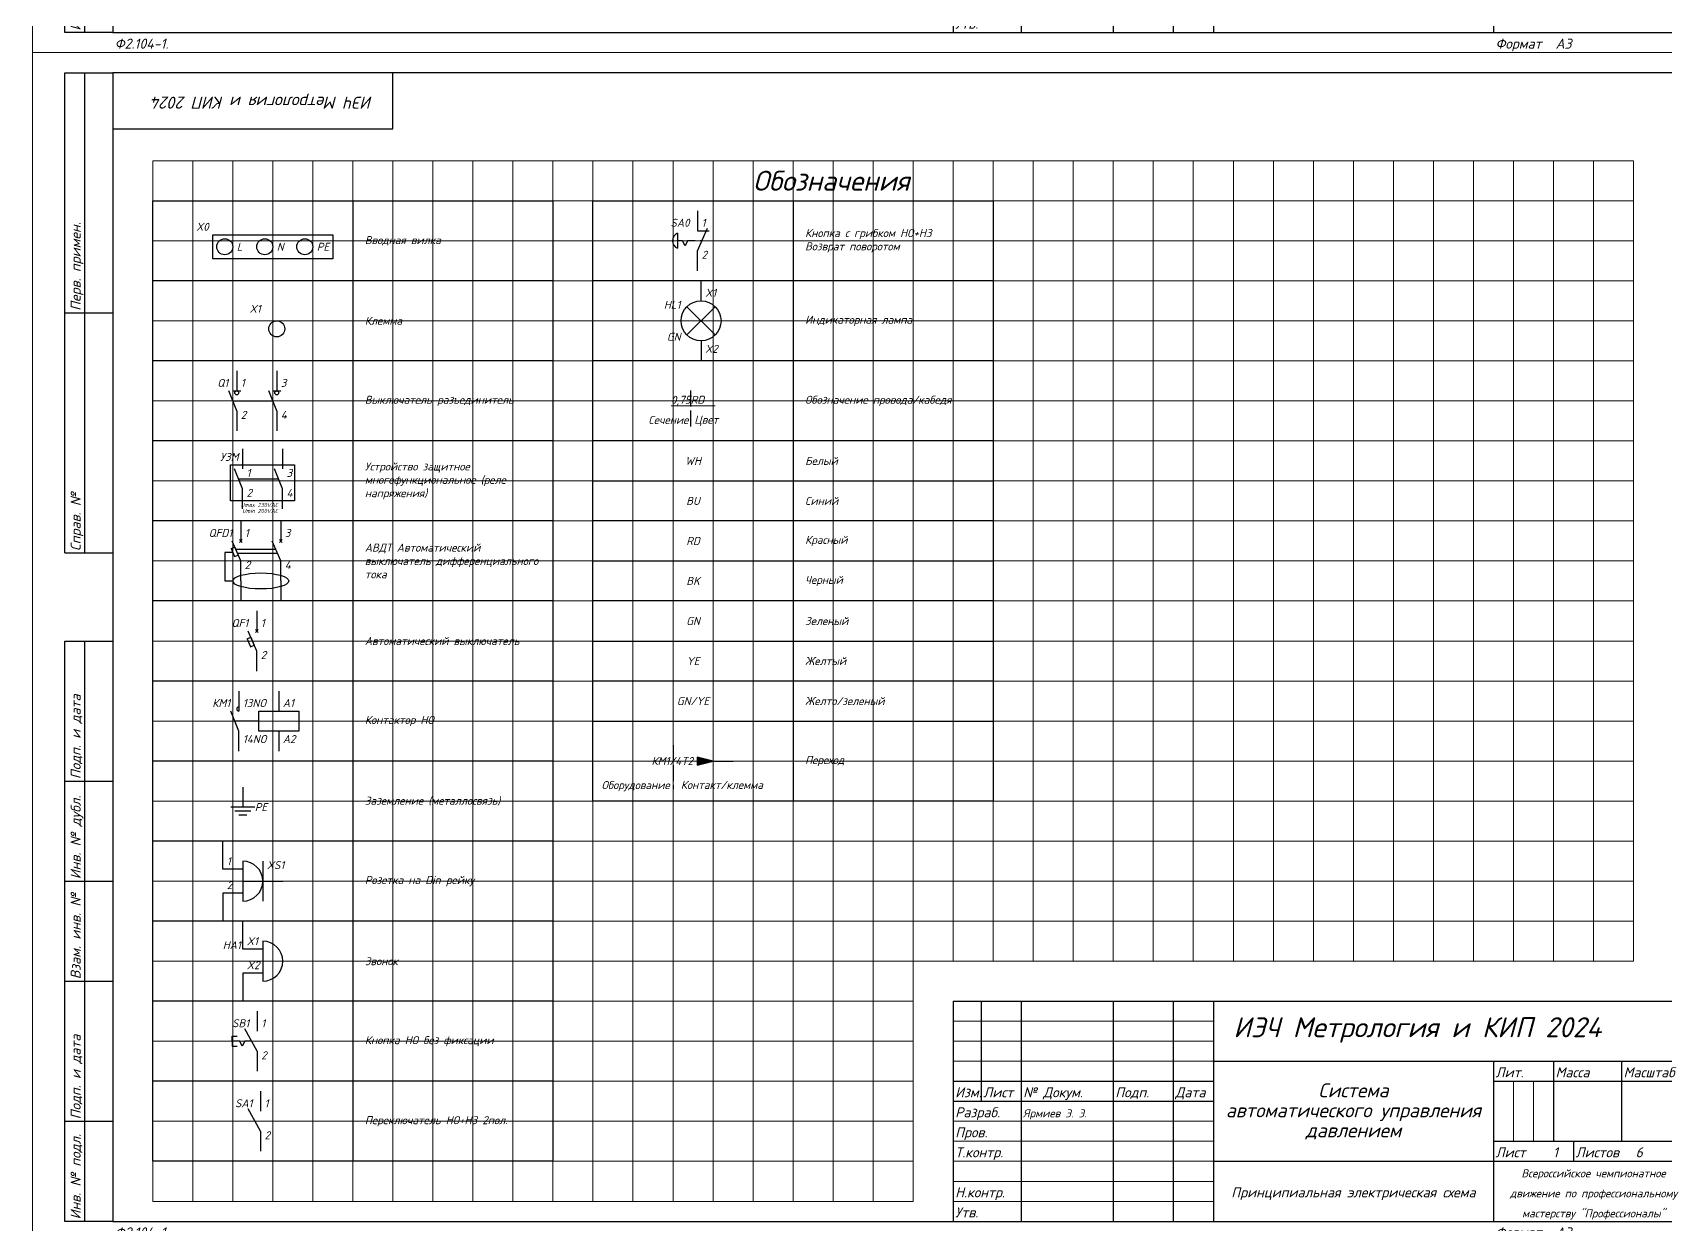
# Model space of a CAD drawing. Header units: millimetres. Extents: x 0 to 53000, y -591 to 24400.
# Drawn here: x 5900 to 6307.9, y -289.7 to 8 of the extents above; entities that cross this region are included whole.
import ezdxf
from ezdxf.enums import TextEntityAlignment as Align

# ---------------------------------------------------------------- set-up
doc = ezdxf.new("R2010")
doc.units = ezdxf.units.MM
doc.linetypes.add('Ш4х1_Гост_ЕСКД', pattern=[5, 4, -1])
for name, color, linetype, lineweight in [('4', 4, 'Continuous', 15), ('Основная', 7, 'Continuous', 30), ('Тонкая для кабелей', 7, 'Continuous', 15), ('Штриховая', 7, 'Ш4х1_Гост_ЕСКД', 30)]:
    doc.layers.add(name, color=color, linetype=linetype, lineweight=lineweight)
doc.layers.add('Привязки', color=2, linetype='Continuous', lineweight=0, plot=False, transparency=0.8)
doc.layers.add('рамка', color=253, linetype='Continuous', lineweight=5, transparency=0.8)
doc.styles.add('текст', font='isocpeui.ttf')

# ---------------------------------------------------------------- blocks, each defined once
blk = doc.blocks.new('*U109')
for p, q in [((8, 232), (8, 292)), ((8, 292), (20, 292)), ((13, 232), (13, 292)), ((90, 292), (90, 292)), ((90, 292), (90, 292)), ((90, 278), (90, 292)), ((90, 292), (90, 292)), ((90, 292), (90, 292)), ((90, 292), (90, 292)), ((20, 278), (90, 278)), ((8, 232), (20, 232)), ((8, 172), (8, 232)), ((13, 172), (13, 232)), ((8, 172), (20, 172)), ((8, 115), (8, 150)), ((8, 150), (20, 150)), ((13, 115), (13, 150)), ((8, 90), (8, 115)), ((8, 115), (20, 115)), ((13, 90), (13, 115)), ((8, 65), (8, 90)), ((8, 90), (20, 90)), ((13, 65), (13, 90)), ((8, 30), (8, 65)), ((8, 65), (20, 65)), ((13, 30), (13, 65)), ((230, 60), (415, 60)), ((230, 60), (230, 5)), ((237, 60), (237, 35)), ((247, 60), (247, 5)), ((270, 60), (270, 5)), ((285, 60), (285, 5)), ((295, 60), (295, 5)), ((295, 45), (415, 45)), ((365, 45), (365, 20)), ((380, 45), (380, 25)), ((397, 45), (397, 25)), ((230, 40), (295, 40)), ((365, 40), (415, 40)), ((230, 35), (295, 35)), ((8, 5), (8, 30)), ((8, 30), (20, 30)), ((13, 5), (13, 30)), ((365, 25), (415, 25)), ((385, 25), (385, 20)), ((295, 20), (415, 20)), ((365, 20), (365, 5)), ((20, 5), (8, 5))]:
    blk.add_line(p, q)
blk.add_lwpolyline([(20, 5), (415, 5), (415, 292), (20, 292)], close=True)
at = {"layer": '4'}
for p, q in [((230, 55), (295, 55)), ((230, 50), (295, 50)), ((230, 45), (295, 45)), ((370, 40), (370, 25)), ((375, 40), (375, 25)), ((230, 30), (295, 30)), ((230, 25), (295, 25)), ((230, 20), (295, 20)), ((230, 15), (295, 15)), ((230, 10), (295, 10))]:
    blk.add_line(p, q, dxfattribs=at)
at = {"layer": 'Привязки'}
blk.add_lwpolyline([(0, 0), (420, 0), (420, 297), (0, 297)], close=True, dxfattribs=at)
at = {"layer": 'рамка'}
blk.add_lwpolyline([(0, 297), (420, 297), (420, 0), (0, 0)], close=True, dxfattribs=at)
at = {"style": 'текст'}
for s, p in [('Перв. примен.', (12, 232.5)), ('Справ. №', (12, 172.5)), ('Подп. и дата', (12, 115.5)), ('Инв. № дубл.', (12, 90.5)), ('Взам. инв. №', (12, 65.5)), ('Подп. и дата', (12, 30.5)), ('Инв. № подл.', (12, 5.5))]:
    blk.add_text(s, height=2.5, rotation=90, dxfattribs=at).set_placement(p)
for s, height, p in [('Лит.', 2.5, (365.5, 41)), ('Масса', 2.5, (380.5, 41)), ('Масштаб', 2.5, (397.5, 41)), ('Изм.', 2.5, (230.5, 36)), ('Лист', 2.5, (237.5, 36)), ('№ Докум.', 2.5, (247.5, 36)), ('Подп.', 2.5, (270.5, 36)), ('Дата', 2.5, (285.5, 36)), ('Разраб.', 2.5, (230.5, 31)), ('Пров.', 2.5, (230.5, 26)), ('Т.контр.', 2.5, (230.5, 21)), ('Лист', 2.5, (365.5, 21)), ('Листов', 2.5, (385.5, 21)), ('Н.контр.', 2.5, (230.5, 11)), ('Утв.', 2.5, (230.5, 6)), ('Ф2.104-1а.', 0.005, (20, 4.99)), ('Ф2.104-1.', 2.5, (20.5, 1)), ('Формат', 2.5, (365.5, 1)), ('А3', 2.5, (380.5, 1))]:
    blk.add_text(s, height=height, dxfattribs=at).set_placement(p)
for tag, p, height in [('12', (90, 292), 0.00000373), ('13', (90, 292), 0.00000373), ('27', (90, 292), 0.00000522), ('29', (105, 279), 3.5), ('ИЗМ4', (230.5, 56), 2.5), ('ЛИСТИЗМ4', (237.5, 56), 2.5), ('№ДОКУМИЗМ4', (247.5, 56), 2.5), ('ПОДПИЗМ4', (270.5, 56), 2.5), ('ДАТАИЗМ4', (285.5, 56), 2.5), ('28', (415, 60), 0.0000438), ('ИЗМ3', (230.5, 51), 2.5), ('ЛИСТИЗМ3', (237.5, 51), 2.5), ('№ДОКУМИЗМ3', (247.5, 51), 2.5), ('ПОДПИЗМ3', (270.5, 51), 2.5), ('ДАТАИЗМ3', (285.5, 51), 2.5), ('ОБОЗНАЧЕНИЕ', (300, 51), 5), ('ИЗМ2', (230.5, 46), 2.5), ('ЛИСТИЗМ2', (237.5, 46), 2.5), ('№ДОКУМИЗМ2', (247.5, 46), 2.5), ('ПОДПИЗМ2', (270.5, 46), 2.5), ('ДАТАИЗМ2', (285.5, 46), 2.5), ('ИЗМ1', (230.5, 41), 2.5), ('ЛИСТИЗМ1', (237.5, 41), 2.5), ('№ДОКУМИЗМ1', (247.5, 41), 2.5), ('ПОДПИЗМ1', (270.5, 41), 2.5), ('ДАТАИЗМ1', (285.5, 41), 2.5), ('РАЗРАБ', (247.5, 31), 2.5), ('ДАТАРАЗРАБ', (285.5, 31), 2.5), ('ПРОВ', (247.5, 26), 2.5), ('ДАТАПРОВ', (285.5, 26), 2.5), ('ТКОНТР', (247.5, 21), 2.5), ('ДАТАТКОНТР', (285.5, 21), 2.5), ('ЛИСТОВ', (400.5, 21), 2.5), ('10', (230.5, 16), 2.5), ('11', (247.5, 16), 2.5), ('НКОНТР', (247.5, 11), 2.5), ('ДАТАНКОНТР', (285.5, 11), 2.5), ('УТВ', (247.5, 6), 2.5), ('ДАТАУТВ', (285.5, 6), 2.5)]:
    blk.add_attdef(tag, p, '', height=height, dxfattribs=at)
for tag, p, height, rotation in [('ОБОЗНАЧЕНИЕ-ВЕРХ', (85, 286), 3.5, 180), ('ПРИМЕНЯЕМОСТЬ', (19, 232.5), 2.5, 90), ('СПРАВ№', (19, 172.5), 2.5, 90), ('ДАТАУЧЁТАДУБЛ', (19, 115.5), 2.5, 90), ('ИНВ№ДУБЛ', (19, 90.5), 2.5, 90), ('ВЗАМИНВ№', (19, 65.5), 2.5, 90), ('ДАТАУЧЁТА', (19, 30.5), 2.5, 90), ('ИНВ№ПОДЛ', (19, 5.5), 2.5, 90)]:
    blk.add_attdef(tag, p, '', height=height, rotation=rotation, dxfattribs=at)
blk.add_attdef('30', text='', height=5, dxfattribs=at).set_placement((355, 64), align=Align.MIDDLE)
for tag, height, p in [('НАИМЕНОВАНИЕ1', 5, (330, 36)), ('НАИМЕНОВАНИЕ2', 3.5, (330, 31)), ('МАССА', 3.5, (388.5, 31)), ('МАСШТАБ', 3.5, (406, 31)), ('НАИМЕНОВАНИЕ3', 3.5, (330, 26)), ('НАИМЕНОВАНИЕ4', 2.5, (330, 21)), ('ЛИСТ', 2.5, (380.5, 21)), ('МАТЕРИАЛ1', 2.5, (330, 16)), ('ПРЕДПРИЯТИЕ1', 3.5, (390, 16)), ('МАТЕРИАЛ2', 2.5, (330, 11)), ('ПРЕДПРИЯТИЕ2', 3.5, (390, 11)), ('МАТЕРИАЛ3', 2.5, (330, 6)), ('ПРЕДПРИЯТИЕ3', 3.5, (390.02, 6))]:
    blk.add_attdef(tag, text='', height=height, dxfattribs=at).set_placement(p, align=Align.CENTER)
for tag, p in [('ЛИТЕРА', (367.5, 31)), ('ЛИТЕРА2', (372.5, 31)), ('ЛИТЕРА3', (377.5, 31))]:
    blk.add_attdef(tag, text='', height=2.5, dxfattribs=at).set_placement(p, align=Align.RIGHT)
for tag, p in [('ИНДЕКС', (367.5, 31)), ('ИНДЕКС2', (372.5, 31)), ('ИНДЕКС3', (377.5, 31))]:
    blk.add_attdef(tag, text='', height=2.5, dxfattribs=at).set_placement(p, align=Align.TOP_LEFT)

msp = doc.modelspace()

# ---------------------------------------------------------------- hatches: boundary and pattern name
at = {"layer": 'Основная'}
h = msp.add_hatch(color=256, dxfattribs=at)
h.dxf.hatch_style = 1
h.paths.add_polyline_path([(6070, -174), (6066, -173), (6066, -174)])
h.paths.add_polyline_path([(6070, -174), (6066, -174), (6066, -175)])

# ---------------------------------------------------------------- linework, layer by layer
for p, q in [((5930, -34), (5980, -34)), ((5930, -54), (5930, -34)), ((5980, -34), (5980, -54)), ((5980, -34), (6030, -34)), ((6030, -34), (6030, -54)), ((6040, -34), (6090, -34)), ((6040, -54), (6040, -34)), ((6066.125, -36.5), (6066.125, -41.5)), ((6090, -34), (6090, -54)), ((6090, -34), (6140, -34)), ((6140, -34), (6140, -54)), ((5945, -42.5), (5975, -42.5)), ((5945, -48.5), (5945, -42.5)), ((5975, -42.5), (5975, -48.5)), ((6061.125, -42.125), (6061.125, -45.875)), ((6062.375, -44), (6061.125, -44)), ((6063, -45.25), (6062.375, -44)), ((6063.625, -44), (6063, -45.25)), ((6065.5, -44), (6063.625, -44)), ((6066.125, -46.5), (6068.625, -40.875)), ((6066.125, -41.5), (6068.9928, -41.5)), ((6067.23611, -44), (6066.75, -44)), ((5975, -48.5), (5945, -48.5)), ((6066.125, -51.5), (6066.125, -46.5)), ((5980, -54), (5930, -54)), ((5930, -74), (5930, -54)), ((6030, -54), (5980, -54)), ((5980, -54), (5980, -74)), ((6030, -54), (6030, -74)), ((6090, -54), (6040, -54)), ((6040, -74), (6040, -54)), ((6067, -59), (6067, -54)), ((6140, -54), (6090, -54)), ((6090, -54), (6090, -74)), ((6140, -54), (6140, -74)), ((6063.46447, -60.46447), (6070.53553, -67.53553)), ((6063.46447, -67.53553), (6070.53553, -60.46447)), ((6067, -69), (6067, -74)), ((5980, -74), (5930, -74)), ((5930, -94), (5930, -74)), ((5951, -76.5), (5951, -81.5)), ((5961, -76.5), (5961, -81.5)), ((6030, -74), (5980, -74)), ((5980, -74), (5980, -94)), ((6030, -74), (6030, -94)), ((6090, -74), (6040, -74)), ((6040, -94), (6040, -74)), ((6140, -74), (6090, -74)), ((6090, -74), (6090, -94)), ((6140, -74), (6140, -94)), ((5951, -86.5), (5949, -81.5)), ((5950, -81.5), (5952, -81.5)), ((5961, -86.5), (5959, -81.5)), ((5960, -81.5), (5962, -81.5)), ((5950, -84), (5960.00059, -84.00149)), ((5951, -86.5), (5951, -91.5)), ((5961, -86.5), (5961, -91.5)), ((5980, -94), (5930, -94)), ((5930, -114), (5930, -94)), ((5952.43966, -96), (5952.43966, -101)), ((5962.43966, -96), (5962.43966, -101)), ((6030, -94), (5980, -94)), ((5980, -94), (5980, -114)), ((6030, -94), (6030, -114)), ((6090, -94), (6040, -94)), ((6040, -114), (6040, -94)), ((6140, -94), (6090, -94)), ((6090, -94), (6090, -114)), ((6140, -94), (6140, -114)), ((5949.43966, -100), (5965.43966, -100)), ((5949.43966, -109), (5949.43966, -100)), ((5952.43966, -106), (5950.43966, -101)), ((5962.43966, -106), (5960.43966, -101)), ((5965.43966, -100), (5965.43966, -109)), ((5951.44025, -103.50149), (5961.43966, -103.5)), ((5952.43966, -111), (5952.43966, -106)), ((5962.43966, -111), (5962.43966, -106)), ((6040, -104), (6140, -104)), ((5965.43966, -109), (5949.43966, -109)), ((5980, -114), (5930, -114)), ((5930, -134), (5930, -114)), ((5952, -114), (5952, -119)), ((5962, -114), (5962, -119)), ((6030, -114), (5980, -114)), ((5980, -114), (5980, -134)), ((6030, -114), (6030, -134)), ((6090, -114), (6040, -114)), ((6040, -134), (6040, -114)), ((6140, -114), (6090, -114)), ((6090, -114), (6090, -134)), ((6140, -114), (6140, -134)), ((5950.02051, -121.91978), (5948, -121.91978)), ((5948, -121.91978), (5948, -129)), ((5949.59194, -120.91978), (5950.51108, -120.52586)), ((5949.59194, -120.91978), (5950.44908, -122.91978)), ((5952, -124), (5949.87931, -119.05172)), ((5950.51108, -120.52586), (5951.36823, -122.52586)), ((5950.72537, -121.02586), (5960.72537, -121.02586)), ((5951.15394, -122.02586), (5961.15394, -122.02586)), ((5952.35355, -118.64645), (5951.64645, -119.35355)), ((5951.64645, -118.64645), (5952.35355, -119.35355)), ((5952, -119), (5952.35355, -118.64645)), ((5962, -124), (5959.87931, -119.05172)), ((5962.35355, -118.64645), (5961.64645, -119.35355)), ((5961.64645, -118.64645), (5962.35355, -119.35355)), ((5962, -119), (5962.35355, -118.64645)), ((5950.44908, -122.91978), (5951.36823, -122.52586)), ((5952, -129), (5952, -124)), ((5962, -129), (5962, -124)), ((6040, -124), (6140, -124)), ((5948, -129), (5950, -129)), ((5952, -129), (5952, -134)), ((5962, -129), (5962, -134)), ((5980, -134), (5930, -134)), ((5930, -154), (5930, -134)), ((6030, -134), (5980, -134)), ((5980, -134), (5980, -154)), ((6030, -134), (6030, -154)), ((6090, -134), (6040, -134)), ((6040, -154), (6040, -134)), ((6140, -134), (6090, -134)), ((6090, -134), (6090, -154)), ((6140, -134), (6140, -154)), ((5956, -136.5), (5956, -141.5)), ((5956, -146.5), (5953.87931, -141.55172)), ((5956.35355, -141.14645), (5955.64645, -141.85355)), ((5955.64645, -141.14645), (5956.35355, -141.85355)), ((5956, -141.5), (5956.35355, -141.14645)), ((5953.59194, -143.41978), (5954.51108, -143.02586)), ((5953.59194, -143.41978), (5954.44908, -145.41978)), ((5954.44908, -145.41978), (5955.36823, -145.02586)), ((5954.51108, -143.02586), (5955.36823, -145.02586)), ((5956, -151.5), (5956, -146.5)), ((6040, -144), (6140, -144)), ((5980, -154), (5930, -154)), ((5930, -174), (5930, -154)), ((6030, -154), (5980, -154)), ((5980, -154), (5980, -174)), ((6030, -154), (6030, -174)), ((6090, -154), (6040, -154)), ((6040, -164), (6040, -154)), ((6140, -154), (6090, -154)), ((6090, -154), (6090, -164)), ((6140, -154), (6140, -164)), ((5951.5, -156.5), (5951.5, -161.5)), ((5961.5, -156.5), (5961.5, -161.5)), ((5951.5, -166.5), (5949.5, -161.5)), ((5956.5, -161.5), (5966.5, -161.5)), ((5956.5, -166.5), (5956.5, -161.5)), ((5966.5, -161.5), (5966.5, -166.5)), ((5956.5, -164), (5950.5, -164)), ((5951.5, -171.5), (5951.5, -166.5)), ((5966.5, -166.5), (5956.5, -166.5)), ((5961.5, -166.5), (5961.5, -171.5)), ((6040, -164), (6140, -164)), ((6040, -184), (6040, -164)), ((6090, -164), (6090, -184)), ((6140, -164), (6140, -184)), ((5980, -174), (5930, -174)), ((5930, -194), (5930, -174)), ((6030, -174), (5980, -174)), ((5980, -174), (5980, -194)), ((6030, -174), (6030, -194)), ((6070, -174), (6066, -173)), ((6066, -173), (6066, -175)), ((6066, -175), (6070, -174)), ((6070, -174), (6075, -174)), ((5952.5, -180.5), (5952.5, -185.5)), ((5955.5, -185.5), (5949.5, -185.5)), ((5954.5, -186.5), (5950.5, -186.5)), ((5953.5, -187.5), (5951.5, -187.5)), ((6090, -184), (6040, -184)), ((6140, -184), (6090, -184)), ((5980, -194), (5930, -194)), ((5930, -214), (5930, -194)), ((5947.5, -201), (5947.5, -194)), ((6030, -194), (5980, -194)), ((5980, -194), (5980, -214)), ((6030, -194), (6030, -214)), ((5952.5, -199), (5952.5, -209)), ((5957.5, -199), (5957.5, -209)), ((5952.5, -201), (5947.5, -201)), ((5952.5, -207), (5947.5, -207)), ((5947.5, -207), (5947.5, -214)), ((5952.5, -204), (5962.5, -204)), ((5980, -214), (5930, -214)), ((5930, -234), (5930, -214)), ((5952.5, -221), (5952.5, -214)), ((6030, -214), (5980, -214)), ((5980, -214), (5980, -234)), ((6030, -214), (6030, -234)), ((5957.5, -219), (5957.5, -229)), ((5957.5, -221), (5952.5, -221)), ((5957.5, -227), (5952.5, -227)), ((5952.5, -227), (5952.5, -234)), ((5980, -234), (5930, -234)), ((5930, -254), (5930, -234)), ((5956.125, -236.5), (5956.125, -241.5)), ((6030, -234), (5980, -234)), ((5980, -234), (5980, -254)), ((6030, -234), (6030, -254)), ((5949.875, -242.75), (5951.125, -242.75)), ((5949.875, -244), (5949.875, -242.75)), ((5951.75, -244), (5949.875, -244)), ((5949.875, -244), (5949.875, -245.25)), ((5952.375, -245.25), (5951.75, -244)), ((5953, -244), (5952.375, -245.25)), ((5956.125, -246.5), (5953, -240.875)), ((5954.73611, -244), (5953, -244)), ((5949.875, -245.25), (5951.125, -245.25)), ((5956.125, -246.5), (5956.125, -251.5)), ((5980, -254), (5930, -254)), ((5930, -274), (5930, -254)), ((5956.93966, -256.5), (5956.93966, -261.5)), ((6030, -254), (5980, -254)), ((5980, -254), (5980, -274)), ((6030, -254), (6030, -274)), ((5956.93966, -266.5), (5953.81466, -260.875)), ((5956.93966, -266.5), (5956.93966, -271.5)), ((5980, -274), (5930, -274)), ((6030, -274), (5980, -274))]:
    msp.add_line(p, q, dxfattribs=at)
for centre, radius in [((5948, -45.5), 2), ((5958, -45.5), 2), ((5968, -45.5), 2), ((6067, -64), 5), ((5961, -66), 2), ((5951, -82), 0.5), ((5961, -82), 0.5)]:
    msp.add_circle(centre, radius, dxfattribs=at)
for centre, radius, start, end in [((6061.90625, -44), 2.03125, 112.6198649, 247.3801351), ((5951.5, -161), 0.5, 90, 270), ((5952.5, -204), 5, 270, 90), ((5957.5, -224), 5, 270, 90)]:
    msp.add_arc(centre, radius, start, end, dxfattribs=at)
msp.add_ellipse((5957, -129), major_axis=(-7, 0), ratio=0.285714286, dxfattribs=at)
at = {"layer": 'Привязки'}
for p, q in [((5930, -24), (6300, -24)), ((5930, -284), (5930, -24)), ((5940, -24), (5940, -284)), ((5950, -24), (5950, -284)), ((5960, -24), (5960, -284)), ((5970, -24), (5970, -284)), ((5980, -24), (5980, -284)), ((5990, -24), (5990, -284)), ((6000, -24), (6000, -284)), ((6010, -24), (6010, -284)), ((6020, -24), (6020, -284)), ((6030, -24), (6030, -284)), ((6040, -24), (6040, -284)), ((6050, -24), (6050, -284)), ((6060, -24), (6060, -284)), ((6070, -24), (6070, -284)), ((6080, -24), (6080, -284)), ((6090, -24), (6090, -284)), ((6100, -24), (6100, -284)), ((6110, -24), (6110, -284)), ((6120, -24), (6120, -224)), ((6130, -24), (6130, -224)), ((6140, -24), (6140, -224)), ((6150, -24), (6150, -224)), ((6160, -24), (6160, -224)), ((6170, -24), (6170, -224)), ((6180, -24), (6180, -224)), ((6190, -24), (6190, -224)), ((6200, -24), (6200, -224)), ((6210, -24), (6210, -224)), ((6220, -24), (6220, -224)), ((6230, -24), (6230, -224)), ((6240, -24), (6240, -224)), ((6250, -24), (6250, -224)), ((6260, -24), (6260, -224)), ((6270, -24), (6270, -224)), ((6280, -24), (6280, -224)), ((6290, -24), (6290, -224)), ((6300, -24), (6300, -224)), ((5930, -34), (6300, -34)), ((5930, -44), (6300, -44)), ((5930, -54), (6300, -54)), ((5930, -64), (6300, -64)), ((5930, -74), (6300, -74)), ((5930, -84), (6300, -84)), ((5930, -94), (6300, -94)), ((5930, -104), (6300, -104)), ((5930, -114), (6300, -114)), ((5930, -124), (6300, -124)), ((5930, -134), (6300, -134)), ((5930, -144), (6300, -144)), ((5930, -154), (6300, -154)), ((5930, -164), (6300, -164)), ((5930, -174), (6300, -174)), ((5930, -184), (6300, -184)), ((5930, -194), (6300, -194)), ((5930, -204), (6300, -204)), ((5930, -214), (6300, -214)), ((5930, -224), (6120, -224)), ((6300, -224), (6120, -224)), ((6120, -224), (6120, -284)), ((5930, -234), (6120, -234)), ((5930, -244), (6120, -244)), ((5930, -254), (6120, -254)), ((5930, -264), (6120, -264)), ((5930, -274), (6120, -274)), ((6120, -284), (5930, -284))]:
    msp.add_line(p, q, dxfattribs=at)
at = {"layer": 'Тонкая для кабелей'}
msp.add_line((6070.5, -85.2), (6059.5, -85.2), dxfattribs=at)
at = {"layer": 'Штриховая'}
for p, q in [((6064.38516, -81.4322), (6064.38516, -90.9104)), ((6060, -170), (6060, -181))]:
    msp.add_line(p, q, dxfattribs=at)

# ---------------------------------------------------------------- block references
msp.add_blockref('*U109', (5900, 3))
ref = msp.add_blockref('*U109', (5900, -294))
ref.add_attrib('ОБОЗНАЧЕНИЕ', 'ИЭЧ Метрология и КИП 2024', (6200, -243), dxfattribs={"height": 5, "style": 'текст'})
ref.add_attrib('ОБОЗНАЧЕНИЕ-ВЕРХ', 'ИЭЧ Метрология и КИП 2024', (5985, -8), dxfattribs={"height": 3, "rotation": 180, "style": 'текст'})
ref.add_attrib('НАИМЕНОВАНИЕ1', 'Система', dxfattribs={"height": 3.5, "style": 'текст'}).set_placement((6230, -258), align=Align.CENTER)
ref.add_attrib('НАИМЕНОВАНИЕ2', 'автоматического управления', dxfattribs={"height": 3.5, "style": 'текст'}).set_placement((6230, -263), align=Align.CENTER)
ref.add_attrib('НАИМЕНОВАНИЕ3', 'давлением', dxfattribs={"height": 3.5, "style": 'текст'}).set_placement((6230, -268), align=Align.CENTER)
ref.add_attrib('РАЗРАБ', 'Ярмиев Э. Э.', (6147.5, -263), dxfattribs={"height": 2, "style": 'текст'})
ref.add_attrib('ЛИСТОВ', '6', (6300.5, -273), dxfattribs={"height": 2.5, "style": 'текст'})
ref.add_attrib('ЛИСТ', '1', dxfattribs={"height": 2.5, "style": 'текст'}).set_placement((6280.5, -273), align=Align.CENTER)
ref.add_attrib('МАТЕРИАЛ2', 'Принципиальная электрическая схема', dxfattribs={"height": 2.5, "style": 'текст'}).set_placement((6230, -283), align=Align.CENTER)
ref.add_attrib('ПРЕДПРИЯТИЕ1', 'Всероссийское чемпионатное', dxfattribs={"height": 2, "style": 'текст'}).set_placement((6290, -278), align=Align.CENTER)
ref.add_attrib('ПРЕДПРИЯТИЕ2', 'движение по профессиональному', dxfattribs={"height": 2, "style": 'текст'}).set_placement((6290, -283), align=Align.CENTER)
ref.add_attrib('ПРЕДПРИЯТИЕ3', 'мастерству "Профессионалы"', dxfattribs={"height": 2, "style": 'текст'}).set_placement((6290.02045, -288), align=Align.CENTER)

# ---------------------------------------------------------------- texts
at = {"layer": 'Основная', "style": 'текст'}
for s, width, heights, insert, char_height, attachment_point in [('Обозначения', 61.6342055, [9.9986], (6080, -29), 5, 4), ('X0', 10, [0], (5944, -41.5), 2, 9), ('1', 3, [0], (6067.125, -40.5), 2, 7), ('L', 5, [0], (5951, -45.5), 2, 4), ('N', 5, [0], (5961, -45.5), 2, 4), ('PE', 5, [0], (5971, -45.5), 2, 4), ('Вводная вилка', 41.4161511, [2.33491], (5983, -44), 2, 4), ('Кнопка с грибком НО+НЗ\\PВозврат поворотом', 46.8631649, [15.03875], (6093, -44), 2, 4), ('2', 3, [0], (6067.125, -48.5), 2, 7), ('X1', 3, [0], (6068, -58), 2, 7), ('X1', 10, [0], (5957, -62), 2, 9), ('Клемма', 41.4161511, [2.33491], (5983, -64), 2, 4), ('Индикаторная лампа', 41.4161511, [2.33491], (6093, -64), 2, 4), ('X2', 3, [0], (6068, -72), 2, 7), ('1', 3, [0], (5952, -80.5), 2, 7), ('3', 3, [0], (5962, -80.5), 2, 7), ('Выключатель-разъединитель', 41.4161511, [2.33491], (5983, -84), 2, 4), ('Обозначение провода/кабедя', 41.4161511, [2.33491], (6093, -84), 2, 4), ('2', 3, [0], (5952, -88.5), 2, 7), ('4', 3, [0], (5962, -88.5), 2, 7), ('Сечение', 11.4279908, [2.33491], (6058.85032, -88.76364), 2, 5), ('Цвет', 11.4279908, [2.33491], (6068.30303, -88.97683), 2, 5), ('УЗМ', 5.8793103, [0], (5951.43966, -99), 2, 9), ('1', 3, [0], (5953.43966, -103), 2, 7), ('3', 3, [0], (5963.43966, -103), 2, 7), ('Устройство защитное многофункциональное (реле напряжения)', 46.5568767, [14.66688], (5983, -104), 2, 4), ('WH', 41.4161511, [2.33491], (6065, -99), 2, 5), ('Белый', 41.4161511, [2.33491], (6093, -99), 2, 4), ('2', 3, [0], (5953.43966, -108), 2, 7), ('4', 3, [0], (5963.43966, -108), 2, 7), ('Umax 230VAC', 12.2395477, [0], (5961.31897, -110.50324), 1, 9), ('BU', 41.4161511, [2.33491], (6065, -109), 2, 5), ('Синий', 41.4161511, [2.33491], (6093, -109), 2, 4), ('Umin 200VAC', 14.3469034, [0], (5961.31897, -112), 1, 9), ('1', 3, [0], (5953, -118), 2, 7), ('3', 3, [0], (5963, -118), 2, 7), ('RD', 41.4161511, [2.33491], (6065, -119), 2, 5), ('Красный', 41.4161511, [2.33491], (6093, -119), 2, 4), ('АВДТ Автоматический выключатель дифференциального тока', 46.3645442, [16.16388], (5983, -124), 2, 4), ('2', 3, [0], (5953, -126), 2, 7), ('4', 3, [0], (5963, -126), 2, 7), ('BK', 41.4161511, [2.33491], (6065, -129), 2, 5), ('Черный', 41.4161511, [2.33491], (6093, -129), 2, 4), ('1', 3, [0], (5957, -140.5), 2, 7), ('GN', 41.4161511, [2.33491], (6065, -139), 2, 5), ('Зеленый', 41.4161511, [2.33491], (6093, -139), 2, 4), ('2', 3, [0], (5957, -148.5), 2, 7), ('Автоматический выключатель', 41.4161511, [2.33491], (5983, -144), 2, 4), ('YE', 41.4161511, [2.33491], (6065, -149), 2, 5), ('Желтый', 41.4161511, [2.33491], (6093, -149), 2, 4), ('КМ1', 5.8793103, [0], (5949.37931, -160.5), 2, 9), ('13NO', 3, [0], (5952.5, -160.5), 2, 7), ('А1', 3, [0], (5962.5, -160.5), 2, 7), ('GN/YE', 41.4161511, [2.33491], (6065, -159), 2, 5), ('Желто/зеленый', 41.4161511, [2.33491], (6093, -159), 2, 4), ('Контактор НО', 41.4161511, [2.33491], (5983, -164), 2, 4), ('14NO', 3, [0], (5952.5, -169.5), 2, 7), ('А2', 3, [0], (5962.5, -169.5), 2, 7), ('КМ1/4T2', 10, [0], (6065, -174), 2, 6), ('Переход', 41.4161511, [2.33491], (6093, -174), 2, 4), ('Оборудование', 11.4279908, [2.33491], (6050.66234, -180.26364), 2, 5), ('Контакт/клемма', 11.4279908, [2.33491], (6072.20672, -179.96135), 2, 5), ('Заземление (металлосвязь)', 41.4161511, [2.33491], (5983, -184), 2, 4), ('PE', 5, [0], (5955.5, -185.5), 2, 4), ('1', 3, [0], (5948.5, -200), 2, 7), ('XS1', 3, [0], (5958.5, -201), 2, 7), ('Розетка на Din-рейку', 41.4161511, [2.33491], (5983, -204), 2, 4), ('2', 3, [0], (5948.5, -206), 2, 7), ('HA1', 3, [0], (5947.5, -221), 2, 7), ('X1', 3, [0], (5953.5, -220), 2, 7), ('X2', 3, [0], (5953.5, -226), 2, 7), ('Звонок', 41.4161511, [2.33491], (5983, -224), 2, 4), ('1', 3, [0], (5957.125, -240.5), 2, 7), ('Кнопка НО без фиксации', 41.4161511, [2.33491], (5983, -244), 2, 4), ('2', 3, [0], (5957.125, -248.5), 2, 7), ('1', 3, [0], (5957.93966, -260.5), 2, 7), ('Переключатель НО+НЗ 2пол.', 41.4161511, [2.33491], (5983, -264), 2, 4), ('2', 3, [0], (5957.93966, -268.5), 2, 7)]:
    msp.add_mtext_dynamic_manual_height_columns(s, width=width, gutter_width=200, heights=heights, dxfattribs=dict(at, insert=insert, char_height=char_height, attachment_point=attachment_point))
at = {"layer": 'Основная', "char_height": 2, "width": 3.8793103, "attachment_point": 9, "style": 'текст'}
for s, insert in [('SА0', (6064.125, -40.5)), ('HL1', (6061.87931, -61)), ('GN', (6061.87931, -69)), ('Q1', (5948.87931, -80.5)), ('QFD1', (5949.87931, -118)), ('QF1', (5953.87931, -140.5)), ('SB1', (5954.125, -240.5)), ('SА1', (5954.93966, -260.5))]:
    msp.add_mtext(s, dxfattribs=dict(at, insert=insert))
at = {"layer": 'Тонкая для кабелей', "insert": (6059.5, -85.2), "char_height": 2, "attachment_point": 7, "style": 'текст'}
msp.add_mtext_dynamic_manual_height_columns('0,75RD', width=10, gutter_width=200, heights=[0], dxfattribs=at)

doc.saveas('drawing.dxf')
